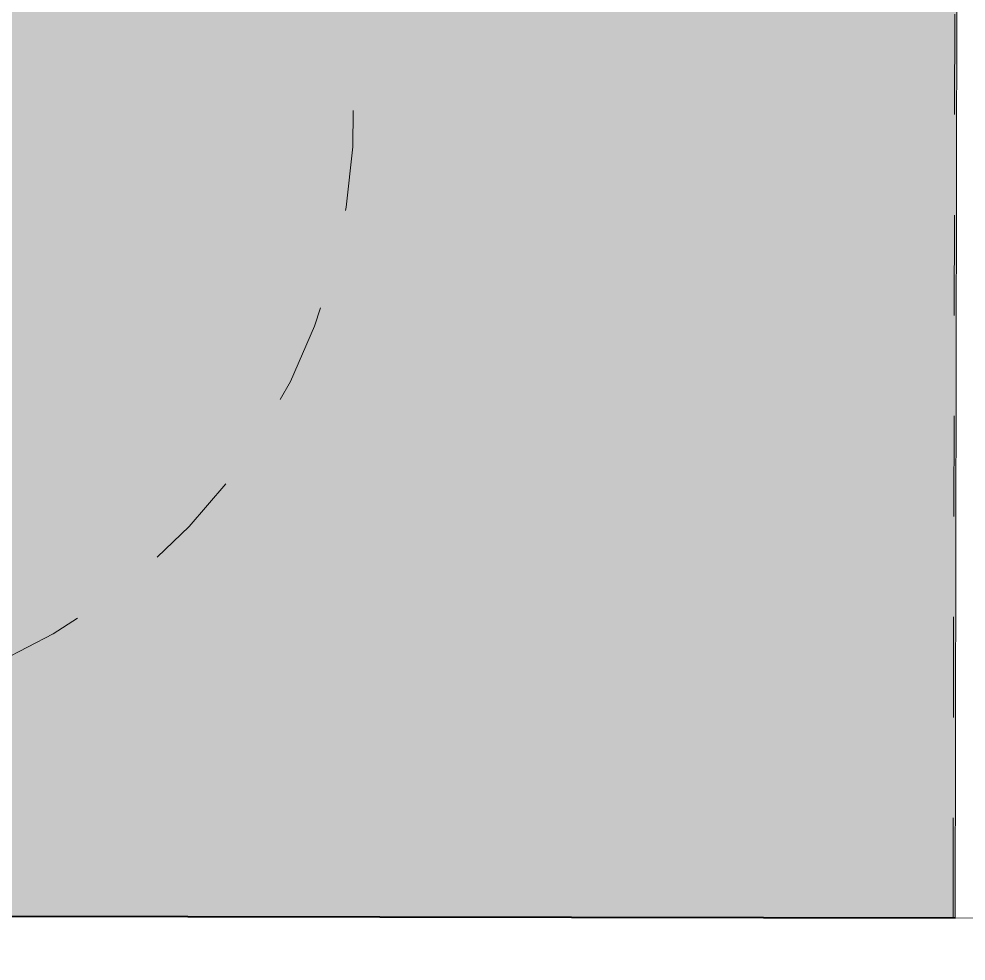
# Model space of a CAD drawing. Header units: metres. Extents: x -354 to -91, y 3 to 562.
# Drawn here: x -239.185 to -238.242, y 507.641 to 508.579 of the extents above; entities that cross this region are included whole.
import ezdxf

# ---------------------------------------------------------------- set-up
doc = ezdxf.new("R2010")
doc.units = ezdxf.units.M
doc.linetypes.add('JacobsDash', pattern=[0.0045, 0.003, -0.0015])
for name, color, linetype, lineweight in [('A-DETL', 7, 'Continuous', 13), ('A-DETL-GENF', 7, 'Continuous', 9), ('S-BEAM', 7, 'Continuous', 40), ('S-BEAM-HDLN', 7, 'JacobsDash', 15), ('S-FNDN-HDLN', 7, 'JacobsDash', 15)]:
    doc.layers.add(name, color=color, linetype=linetype, lineweight=lineweight)

# ---------------------------------------------------------------- blocks, each defined once
blk = doc.blocks.new('01_SFO_FRP_Pile_CastInPlace_CS_BR08 - CAST-IN-PLACE PILE - 1200-8660909-DRG-2873034 - CONSTRUCTION SEQUENCE STAGE A8')
at = {"layer": 'S-FNDN-HDLN'}
blk.add_arc((0, 0), 0.6, 90, 270, dxfattribs=at)

msp = doc.modelspace()

# ---------------------------------------------------------------- hatches: boundary and pattern name
at = {"layer": 'A-DETL-GENF'}
h = msp.add_hatch(dxfattribs=at)
h.set_pattern_fill('FP_6', color=256, style=0, pattern_type=2)
h.set_pattern_definition([(0, (-500.2926, -694.024), (0.635, 0.635), [0.635, -0.635])])
h.paths.add_polyline_path([(-234.26001, 504.67582), (-234.25441, 507.67581), (-263.18384, 507.7297), (-263.19639, 507.65766), (-263.61517, 507.73062), (-269.01912, 507.74071), (-269.02472, 504.74072), (-234.63339, 504.67652)])
at = {"layer": 'S-BEAM', "lineweight": 5, "true_color": 0xc0c0c0}
msp.add_hatch(color=9, dxfattribs=at).paths.add_polyline_path([(-238.2532, 507.68328), (-238.25051, 509.12327), (-252.26357, 509.14943), (-252.26483, 507.70944), (-238.78173, 507.68426)])

# ---------------------------------------------------------------- linework, layer by layer
at = {"layer": 'A-DETL', "color": 7, "lineweight": 9, "true_color": 0xffffff}
msp.add_line((-238.25051, 509.12327), (-238.2532, 507.68328), dxfattribs=at)
at = {"layer": 'A-DETL', "lineweight": 15}
msp.add_line((-234.25441, 507.67581), (-263.18382, 507.72982), dxfattribs=at)
at = {"layer": 'S-BEAM'}
msp.add_line((-238.2532, 507.68328), (-252.26626, 507.70944), dxfattribs=at)
at = {"layer": 'S-BEAM-HDLN'}
msp.add_line((-238.25538, 507.68328), (-238.25269, 509.12328), dxfattribs=at)

# ---------------------------------------------------------------- block references
at = {"layer": 'S-FNDN-HDLN', "rotation": 165.1169444444439}
msp.add_blockref('01_SFO_FRP_Pile_CastInPlace_CS_BR08 - CAST-IN-PLACE PILE - 1200-8660909-DRG-2873034 - CONSTRUCTION SEQUENCE STAGE A8', (-239.45197, 508.48533), dxfattribs=at)

doc.saveas('drawing.dxf')
